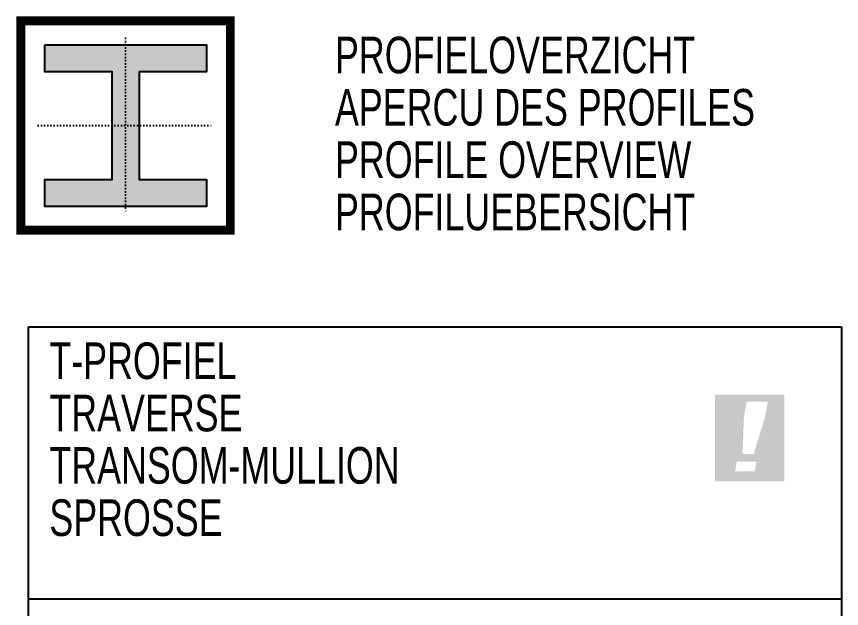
# Model space of a CAD drawing. Header units: millimetres. Extents: x -157 to 4988, y 4688 to 7765.
# Drawn here: x 2328.2 to 2722.2, y 5526.1 to 5808.9 of the extents above; entities that cross this region are included whole.
import ezdxf

# ---------------------------------------------------------------- set-up
doc = ezdxf.new("R2010")
doc.units = ezdxf.units.MM
doc.header["$LTSCALE"] = 0.2
doc.linetypes.add('DOTX2', pattern=[0.5, 0, -0.5])
for name, color, linetype in [('RI-DIMENSION', 7, 'Continuous'), ('RI-LAYOUT', 7, 'Continuous'), ('RI-TEXT-GENERAL-DEU', 7, 'Continuous'), ('RI-TEXT-GENERAL-ENG', 7, 'Continuous'), ('RI-TEXT-GENERAL-FRA', 7, 'Continuous'), ('RI-TEXT-GENERAL-NL', 7, 'Continuous')]:
    doc.layers.add(name, color=color, linetype=linetype)
doc.styles.add('T8', font='arial.ttf', dxfattribs={"width": 0.7, "height": 3.5})

# ---------------------------------------------------------------- blocks, each defined once
blk = doc.blocks.new('A$C673212E8')
at = {"layer": 'RI-LAYOUT', "linetype": 'ByBlock'}
blk.add_hatch(color=9, dxfattribs=at).paths.add_polyline_path([(0.95, 6.35), (6.35, 6.35), (6.35, 5.45), (4.1, 5.45), (4.1, 1.85), (6.35, 1.85), (6.35, 0.95), (0.95, 0.95), (0.95, 1.85), (3.2, 1.85), (3.2, 5.45), (0.95, 5.45)])
at = {"layer": 'RI-LAYOUT', "linetype": 'DOTX2'}
for p, q in [((3.65, 6.575), (3.65, 0.725)), ((0.725, 3.65), (6.575, 3.65))]:
    blk.add_line(p, q, dxfattribs=at)
at = {"layer": 'RI-LAYOUT', "color": 9, "const_width": 0.3}
blk.add_lwpolyline([(7.15, 0.15), (0.15, 0.15), (0.15, 7.15), (7.15, 7.15)], close=True, dxfattribs=at)
at = {"layer": 'RI-LAYOUT'}
blk.add_lwpolyline([(0.95, 6.35), (6.35, 6.35), (6.35, 5.45), (4.1, 5.45), (4.1, 1.85), (6.35, 1.85), (6.35, 0.95), (0.95, 0.95), (0.95, 1.85), (3.2, 1.85), (3.2, 5.45), (0.95, 5.45)], close=True, dxfattribs=at)
blk = doc.blocks.new('A$C24D048A7')
blk.add_blockref('A$C673212E8', (0, 0))
blk = doc.blocks.new('info-text-ARCH-1')
at = {"layer": 'RI-TEXT-GENERAL-DEU', "style": 'T8', "width": 0.7}
blk.add_attdef('DEU', (2.5, 1.191), '', height=1.75, dxfattribs=at)
at = {"layer": 'RI-TEXT-GENERAL-ENG', "style": 'T8', "width": 0.7}
blk.add_attdef('ENG', (2.5, 3.691), '', height=1.75, dxfattribs=at)
at = {"layer": 'RI-TEXT-GENERAL-FRA', "style": 'T8', "width": 0.7}
blk.add_attdef('FRA', (2.5, 6.191), '', height=1.75, dxfattribs=at)
at = {"layer": 'RI-TEXT-GENERAL-NL', "style": 'T8', "width": 0.7}
blk.add_attdef('NED', (2.5, 8.691), '', height=1.75, dxfattribs=at)
blk = doc.blocks.new('A$C5CCF0DA9')
at = {"layer": 'RI-LAYOUT'}
h = blk.add_hatch(color=256, dxfattribs=at)
h.paths.add_polyline_path([(3.372, 4.221), (0.048, 4.221), (0.048, 0.067), (3.372, 0.067)])
h.paths.add_polyline_path([(2.442, 3.136), (1.896, 1.375), (1.371, 1.375), (1.432, 3.136), (1.562, 3.874), (2.572, 3.874)], flags=16)
h.paths.add_polyline_path([(2.032, 1.015), (1.95, 0.55), (1.012, 0.55), (1.094, 1.015)], flags=16)

msp = doc.modelspace()

# ---------------------------------------------------------------- linework, layer by layer
at = {"layer": 'RI-DIMENSION', "color": 7, "flags": 128}
msp.add_lwpolyline([(2333.85, 5530.66), (2722.24, 5530.66), (2722.24, 5348.63), (2333.85, 5348.63)], close=True, dxfattribs=at)
at = {"layer": 'RI-LAYOUT'}
for p, q in [((2333.85, 5530.66), (2333.85, 5660.66)), ((2333.85, 5660.66), (2722.24, 5660.66)), ((2722.24, 5660.66), (2722.24, 5530.66))]:
    msp.add_line(p, q, dxfattribs=at)

# ---------------------------------------------------------------- block references
at = {"xscale": 14.28571428571428, "yscale": 14.28571428571428, "zscale": 14.28571428571428}
msp.add_blockref('A$C24D048A7', (2328.15, 5704.64), dxfattribs=at)
ref = msp.add_blockref('info-text-ARCH-1', (2455.29, 5694.87), dxfattribs=dict(xscale=10, yscale=10, zscale=10))
ref.add_attrib('NED', 'PROFIELOVERZICHT', (2480.29, 5781.78), dxfattribs={"layer": 'RI-TEXT-GENERAL-NL', "height": 17.5, "style": 'T8', "width": 0.7})
ref.add_attrib('FRA', 'APERCU DES PROFILES', (2480.29, 5756.78), dxfattribs={"layer": 'RI-TEXT-GENERAL-FRA', "height": 17.5, "style": 'T8', "width": 0.7})
ref.add_attrib('ENG', 'PROFILE OVERVIEW', (2480.29, 5731.78), dxfattribs={"layer": 'RI-TEXT-GENERAL-ENG', "height": 17.5, "style": 'T8', "width": 0.7})
ref.add_attrib('DEU', 'PROFILUEBERSICHT', (2480.29, 5706.78), dxfattribs={"layer": 'RI-TEXT-GENERAL-DEU', "height": 17.5, "style": 'T8', "width": 0.7})
ref = msp.add_blockref('info-text-ARCH-1', (2318.85, 5548.79), dxfattribs=dict(xscale=10, yscale=10, zscale=10))
ref.add_attrib('NED', 'T-PROFIEL', (2343.85, 5635.7), dxfattribs={"layer": 'RI-TEXT-GENERAL-NL', "height": 17.5, "style": 'T8', "width": 0.7})
ref.add_attrib('FRA', 'TRAVERSE', (2343.85, 5610.7), dxfattribs={"layer": 'RI-TEXT-GENERAL-FRA', "height": 17.5, "style": 'T8', "width": 0.7})
ref.add_attrib('ENG', 'TRANSOM-MULLION', (2343.85, 5585.7), dxfattribs={"layer": 'RI-TEXT-GENERAL-ENG', "height": 17.5, "style": 'T8', "width": 0.7})
ref.add_attrib('DEU', 'SPROSSE', (2343.85, 5560.7), dxfattribs={"layer": 'RI-TEXT-GENERAL-DEU', "height": 17.5, "style": 'T8', "width": 0.7})
at = {"xscale": 10, "yscale": 10}
msp.add_blockref('A$C5CCF0DA9', (2661.29, 5586.09), dxfattribs=at)

doc.saveas('drawing.dxf')
